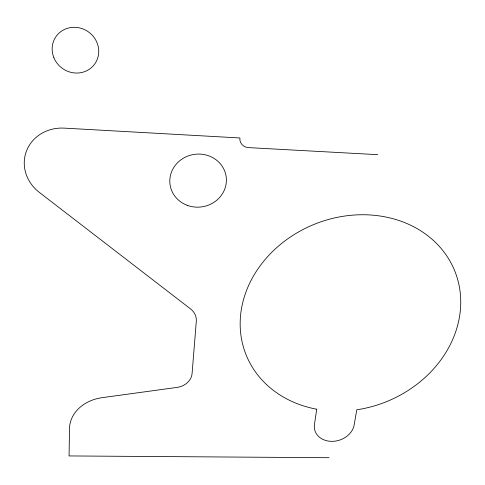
<?xml version="1.0" encoding="UTF-8"?>
<svg xmlns="http://www.w3.org/2000/svg" width="485" height="485" viewBox="0 0 485 485"><rect width="100%" height="100%" fill="white"/><g stroke="black" fill="none" stroke-linecap="round" stroke-linejoin="round"><path stroke-width="0.73" d="M329.066 457.707L69.07 455.936L69.507 428.516A38.218 31.131 -2.3 0 1 101.983 397.694L177.067 387.4A17.217 14.532 -6.4 0 0 192.096 373.468L196.31 321.24A17.684 15.362 -6.3 0 0 190.617 308.963L39.279 192.333A39.606 36.326 15.3 0 1 26.523 150.871A39.606 36.326 15.3 0 1 64.275 128.125L239.845 137.97A9.579 9.088 -22.3 0 0 248.429 147.61L377.791 154.679M316.735 409.213L314.45 424.466A20.358 16.429 -17.2 0 0 331.631 441.356A20.358 16.429 -17.2 0 0 354.171 424.939L356.772 409.789A112.447 95.745 -21.8 0 0 449.383 260.063A112.447 95.745 -21.8 0 0 266.926 257.438A112.447 95.745 -21.8 0 0 316.735 409.213M53.835 57.576A23.735 22.431 35.6 0 0 93.793 65.226A23.735 22.431 35.6 0 0 78.715 27.724A23.735 22.431 35.6 0 0 53.835 57.576M187.234 205.319A28.336 26.505 -8.3 0 0 226.168 176.692A28.336 26.505 -8.3 0 0 180.905 159.844A28.336 26.505 -8.3 0 0 187.234 205.319"/></g></svg>
